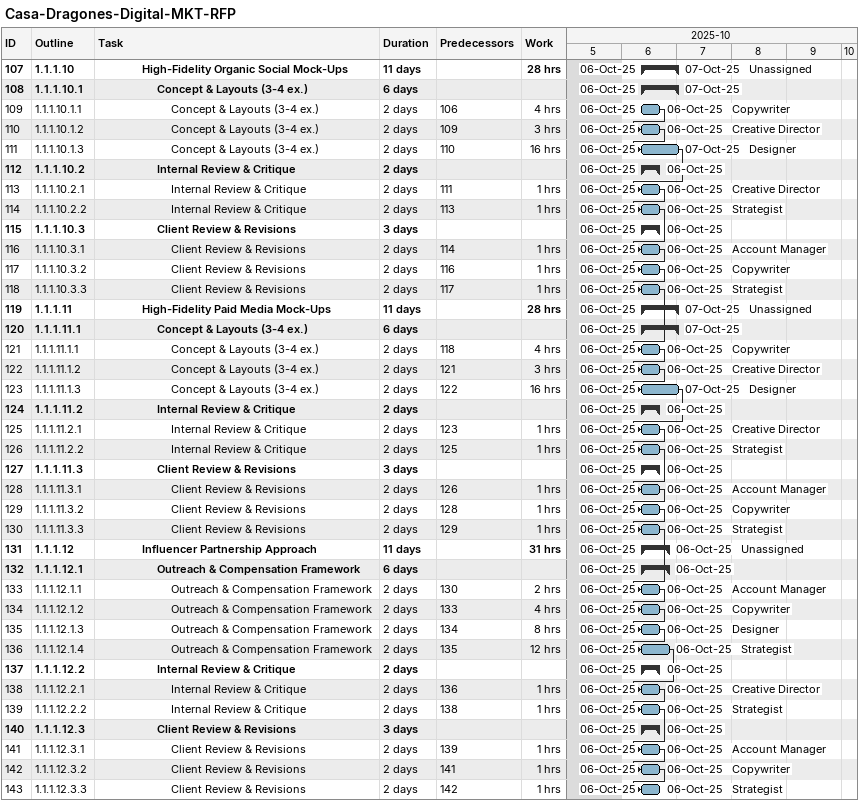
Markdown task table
Casa-Dragones-Digital-MKT-RFP

| ID | WBS | Task | Duration | Start | Finish | Predecessors | Resources | Work (h) |
|---|---|---|---|---|---|---|---|---|
| 107 | 1.1.1.10 | **High-Fidelity Organic Social Mock-Ups** | 11d | 2025-10-06 | 2025-10-07 |  | Unassigned | 28 |
| 108 | 1.1.1.10.1 | **Concept & Layouts (3-4 ex.)** | 6d | 2025-10-06 | 2025-10-07 |  |  |  |
| 109 | 1.1.1.10.1.1 | Concept & Layouts (3-4 ex.) | 2d | 2025-10-06 | 2025-10-06 | 106 | Copywriter | 4 |
| 110 | 1.1.1.10.1.2 | Concept & Layouts (3-4 ex.) | 2d | 2025-10-06 | 2025-10-06 | 109 | Creative Director | 3 |
| 111 | 1.1.1.10.1.3 | Concept & Layouts (3-4 ex.) | 2d | 2025-10-06 | 2025-10-07 | 110 | Designer | 16 |
| 112 | 1.1.1.10.2 | **Internal Review & Critique** | 2d | 2025-10-06 | 2025-10-06 |  |  |  |
| 113 | 1.1.1.10.2.1 | Internal Review & Critique | 2d | 2025-10-06 | 2025-10-06 | 111 | Creative Director | 1 |
| 114 | 1.1.1.10.2.2 | Internal Review & Critique | 2d | 2025-10-06 | 2025-10-06 | 113 | Strategist | 1 |
| 115 | 1.1.1.10.3 | **Client Review & Revisions** | 3d | 2025-10-06 | 2025-10-06 |  |  |  |
| 116 | 1.1.1.10.3.1 | Client Review & Revisions | 2d | 2025-10-06 | 2025-10-06 | 114 | Account Manager | 1 |
| 117 | 1.1.1.10.3.2 | Client Review & Revisions | 2d | 2025-10-06 | 2025-10-06 | 116 | Copywriter | 1 |
| 118 | 1.1.1.10.3.3 | Client Review & Revisions | 2d | 2025-10-06 | 2025-10-06 | 117 | Strategist | 1 |
| 119 | 1.1.1.11 | **High-Fidelity Paid Media Mock-Ups** | 11d | 2025-10-06 | 2025-10-07 |  | Unassigned | 28 |
| 120 | 1.1.1.11.1 | **Concept & Layouts (3-4 ex.)** | 6d | 2025-10-06 | 2025-10-07 |  |  |  |
| 121 | 1.1.1.11.1.1 | Concept & Layouts (3-4 ex.) | 2d | 2025-10-06 | 2025-10-06 | 118 | Copywriter | 4 |
| 122 | 1.1.1.11.1.2 | Concept & Layouts (3-4 ex.) | 2d | 2025-10-06 | 2025-10-06 | 121 | Creative Director | 3 |
| 123 | 1.1.1.11.1.3 | Concept & Layouts (3-4 ex.) | 2d | 2025-10-06 | 2025-10-07 | 122 | Designer | 16 |
| 124 | 1.1.1.11.2 | **Internal Review & Critique** | 2d | 2025-10-06 | 2025-10-06 |  |  |  |
| 125 | 1.1.1.11.2.1 | Internal Review & Critique | 2d | 2025-10-06 | 2025-10-06 | 123 | Creative Director | 1 |
| 126 | 1.1.1.11.2.2 | Internal Review & Critique | 2d | 2025-10-06 | 2025-10-06 | 125 | Strategist | 1 |
| 127 | 1.1.1.11.3 | **Client Review & Revisions** | 3d | 2025-10-06 | 2025-10-06 |  |  |  |
| 128 | 1.1.1.11.3.1 | Client Review & Revisions | 2d | 2025-10-06 | 2025-10-06 | 126 | Account Manager | 1 |
| 129 | 1.1.1.11.3.2 | Client Review & Revisions | 2d | 2025-10-06 | 2025-10-06 | 128 | Copywriter | 1 |
| 130 | 1.1.1.11.3.3 | Client Review & Revisions | 2d | 2025-10-06 | 2025-10-06 | 129 | Strategist | 1 |
| 131 | 1.1.1.12 | **Influencer Partnership Approach** | 11d | 2025-10-06 | 2025-10-06 |  | Unassigned | 31 |
| 132 | 1.1.1.12.1 | **Outreach & Compensation Framework** | 6d | 2025-10-06 | 2025-10-06 |  |  |  |
| 133 | 1.1.1.12.1.1 | Outreach & Compensation Framework | 2d | 2025-10-06 | 2025-10-06 | 130 | Account Manager | 2 |
| 134 | 1.1.1.12.1.2 | Outreach & Compensation Framework | 2d | 2025-10-06 | 2025-10-06 | 133 | Copywriter | 4 |
| 135 | 1.1.1.12.1.3 | Outreach & Compensation Framework | 2d | 2025-10-06 | 2025-10-06 | 134 | Designer | 8 |
| 136 | 1.1.1.12.1.4 | Outreach & Compensation Framework | 2d | 2025-10-06 | 2025-10-06 | 135 | Strategist | 12 |
| 137 | 1.1.1.12.2 | **Internal Review & Critique** | 2d | 2025-10-06 | 2025-10-06 |  |  |  |
| 138 | 1.1.1.12.2.1 | Internal Review & Critique | 2d | 2025-10-06 | 2025-10-06 | 136 | Creative Director | 1 |
| 139 | 1.1.1.12.2.2 | Internal Review & Critique | 2d | 2025-10-06 | 2025-10-06 | 138 | Strategist | 1 |
| 140 | 1.1.1.12.3 | **Client Review & Revisions** | 3d | 2025-10-06 | 2025-10-06 |  |  |  |
| 141 | 1.1.1.12.3.1 | Client Review & Revisions | 2d | 2025-10-06 | 2025-10-06 | 139 | Account Manager | 1 |
| 142 | 1.1.1.12.3.2 | Client Review & Revisions | 2d | 2025-10-06 | 2025-10-06 | 141 | Copywriter | 1 |
| 143 | 1.1.1.12.3.3 | Client Review & Revisions | 2d | 2025-10-06 | 2025-10-06 | 142 | Strategist | 1 |
